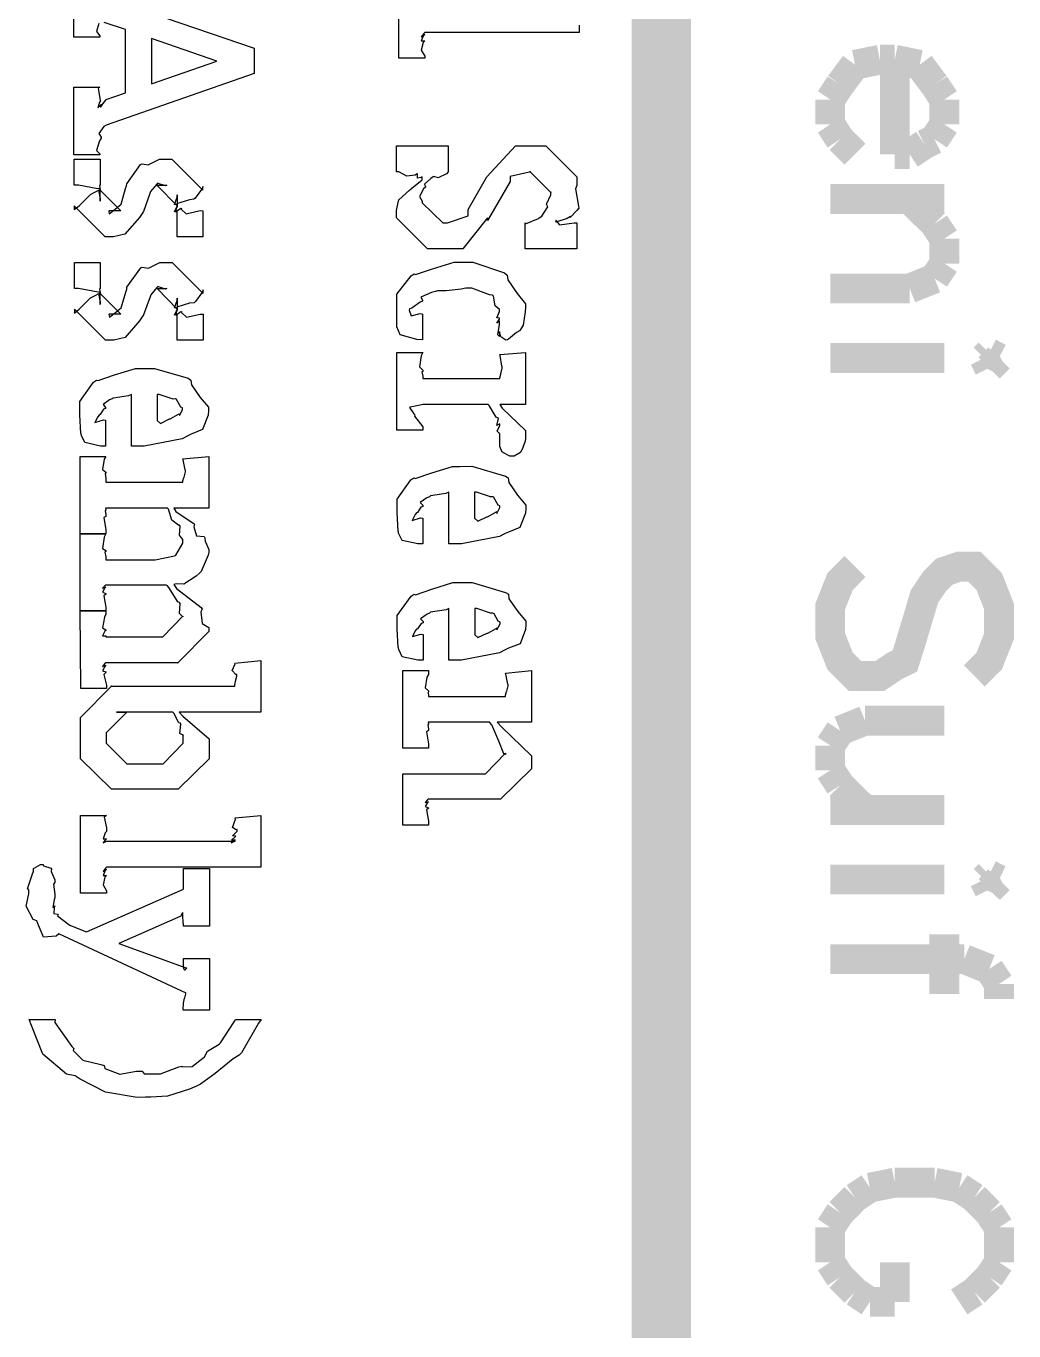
# Model space of a CAD drawing. Extents: x 0.1 to 11.6, y 0.3 to 16.2.
# Drawn here: x 1.1484 to 1.48, y 1.3203 to 1.758 of the extents above; entities that cross this region are included whole.
import ezdxf

# ---------------------------------------------------------------- set-up
doc = ezdxf.new("R2010")
doc.units = 0
doc.layers.get('0').update_dxf_attribs({"linetype": 'CONTINUOUS'})

msp = doc.modelspace()

# ---------------------------------------------------------------- linework, layer by layer
at = {"color": 0}
for points, const_width in [([(1.36165, 0.531685), (1.36165, 4.18001)], 0.02), ([(1.435, 1.74669), (1.42665, 1.74501)], 0.01), ([(1.44, 1.74669), (1.435, 1.74669)], 0.01), ([(1.44, 1.74669), (1.44, 1.715)], 0.01), ([(1.44835, 1.74501), (1.44, 1.74669)], 0.01), ([(1.42665, 1.74501), (1.42165, 1.73833)], 0.01), ([(1.45335, 1.73833), (1.44835, 1.74501)], 0.01), ([(1.42165, 1.73833), (1.41835, 1.73335)], 0.01), ([(1.45665, 1.73335), (1.45335, 1.73833)], 0.01), ([(1.41835, 1.73335), (1.41835, 1.72499)], 0.01), ([(1.45665, 1.72499), (1.45665, 1.73335)], 0.01), ([(1.41835, 1.72499), (1.42165, 1.72)], 0.01), ([(1.45335, 1.72), (1.45665, 1.72499)], 0.01), ([(1.42165, 1.72), (1.42665, 1.715)], 0.01), ([(1.44997, 1.71832), (1.45335, 1.72)], 0.01), ([(1.44499, 1.715), (1.44997, 1.71832)], 0.01), ([(1.44, 1.715), (1.44499, 1.715)], 0.01), ([(1.41835, 1.69997), (1.45665, 1.69997)], 0.01), ([(1.44499, 1.69997), (1.45335, 1.69168)], 0.01), ([(1.45335, 1.69168), (1.45665, 1.68668)], 0.01), ([(1.45665, 1.68668), (1.45665, 1.67833)], 0.01), ([(1.45665, 1.67833), (1.45335, 1.67333)], 0.01), ([(1.45335, 1.67333), (1.44499, 1.66997)], 0.01), ([(1.44499, 1.66997), (1.41835, 1.66997)], 0.01), ([(1.45665, 1.64665), (1.41835, 1.64665)], 0.01), ([(1.47168, 1.64833), (1.47, 1.64665)], 0.01), ([(1.47, 1.64665), (1.47168, 1.64333)], 0.01), ([(1.47499, 1.64665), (1.47168, 1.64833)], 0.01), ([(1.47168, 1.64333), (1.47499, 1.64665)], 0.01), ([(1.46669, 1.53999), (1.47168, 1.54497), (1.47499, 1.55333), (1.47499, 1.56332), (1.47168, 1.57167), (1.46669, 1.57667), (1.46164, 1.57667), (1.45665, 1.57497), (1.45335, 1.57167), (1.44997, 1.56668), (1.44499, 1.55003), (1.44336, 1.54497), (1.44, 1.54335), (1.435, 1.53999), (1.42665, 1.53999), (1.42165, 1.54497), (1.41835, 1.55333), (1.41835, 1.56332), (1.42165, 1.57167), (1.42665, 1.57667)], 0.01), ([(1.43001, 1.52501), (1.42165, 1.52165)], 0.01), ([(1.45665, 1.52501), (1.43001, 1.52501)], 0.01), ([(1.42165, 1.52165), (1.41835, 1.51665)], 0.01), ([(1.41835, 1.51665), (1.41835, 1.50836)], 0.01), ([(1.41835, 1.50836), (1.42165, 1.50331)], 0.01), ([(1.42165, 1.50331), (1.43001, 1.49501)], 0.01), ([(1.45665, 1.49501), (1.41835, 1.49501)], 0.01), ([(1.45665, 1.47168), (1.41835, 1.47168)], 0.01), ([(1.47168, 1.47331), (1.47, 1.47168)], 0.01), ([(1.47, 1.47168), (1.47168, 1.46832)], 0.01), ([(1.47499, 1.47168), (1.47168, 1.47331)], 0.01), ([(1.47168, 1.46832), (1.47499, 1.47168)], 0.01), ([(1.45665, 1.45335), (1.45665, 1.43332)], 0.01), ([(1.46332, 1.44499), (1.41835, 1.44499)], 0.01), ([(1.47168, 1.44168), (1.46332, 1.44499)], 0.01), ([(1.47499, 1.43668), (1.47168, 1.44168)], 0.01), ([(1.47499, 1.43164), (1.47499, 1.43668)], 0.01), ([(1.44, 1.37001), (1.43164, 1.36833)], 0.01), ([(1.45335, 1.37001), (1.44, 1.37001)], 0.01), ([(1.46164, 1.36833), (1.45335, 1.37001)], 0.01), ([(1.42665, 1.36502), (1.42165, 1.35997)], 0.01), ([(1.43164, 1.36833), (1.42665, 1.36502)], 0.01), ([(1.46669, 1.36502), (1.46164, 1.36833)], 0.01), ([(1.47168, 1.35997), (1.46669, 1.36502)], 0.01), ([(1.42165, 1.35997), (1.41835, 1.35498)], 0.01), ([(1.47499, 1.35498), (1.47168, 1.35997)], 0.01), ([(1.41835, 1.35498), (1.41835, 1.34332)], 0.01), ([(1.47499, 1.34332), (1.47499, 1.35498)], 0.01), ([(1.41835, 1.34332), (1.42165, 1.33832)], 0.01), ([(1.44, 1.33002), (1.44, 1.34332)], 0.01), ([(1.47168, 1.33832), (1.47499, 1.34332)], 0.01), ([(1.42165, 1.33832), (1.42665, 1.33333)], 0.01), ([(1.46669, 1.33333), (1.47168, 1.33832)], 0.01), ([(1.42665, 1.33333), (1.43164, 1.33002)], 0.01), ([(1.43164, 1.33002), (1.44, 1.33002)], 0.01), ([(1.46164, 1.33002), (1.46669, 1.33333)], 0.01)]:
    msp.add_lwpolyline(points, dxfattribs=dict(at, const_width=const_width))
for points in [[(1.17291, 1.75879), (1.17209, 1.75618), (1.17318, 1.75472), (1.17318, 1.75424), (1.1645, 1.75424), (1.1645, 1.77681)], [(1.33409, 1.75825), (1.33409, 1.75586), (1.33409, 1.75586), (1.28223, 1.75586), (1.2819, 1.75553), (1.28109, 1.75439), (1.28223, 1.75521), (1.28223, 1.75521), (1.28185, 1.75478), (1.28109, 1.75304), (1.28223, 1.75304), (1.28223, 1.75304), (1.28168, 1.75244), (1.28109, 1.74989), (1.28223, 1.74789), (1.28223, 1.74718), (1.27355, 1.74718), (1.27355, 1.77322)], [(1.17578, 1.76747), (1.22504, 1.75054), (1.22504, 1.74208), (1.17535, 1.72472), (1.17459, 1.72429), (1.17285, 1.722), (1.17367, 1.72071), (1.17361, 1.72037), (1.17307, 1.71946), (1.17209, 1.71625), (1.17318, 1.71511), (1.17318, 1.71474), (1.1645, 1.71474), (1.1645, 1.73753), (1.17318, 1.73753), (1.17263, 1.73699), (1.17334, 1.73318), (1.17339, 1.73296), (1.17307, 1.73242), (1.17253, 1.73053), (1.17367, 1.73167), (1.17404, 1.73167), (1.17383, 1.7315), (1.17334, 1.73079), (1.17518, 1.73313), (1.17535, 1.7334), (1.18186, 1.73557), (1.18186, 1.73557), (1.18186, 1.75683), (1.1747, 1.75922)]]:
    msp.add_lwpolyline(points, dxfattribs=at)
for points in [[(1.19054, 1.73861), (1.21246, 1.74621), (1.19054, 1.75381), (1.19054, 1.73861)], [(1.33328, 1.68326), (1.31592, 1.68326), (1.31592, 1.69194), (1.31608, 1.69168), (1.32037, 1.69347), (1.32069, 1.69368), (1.32069, 1.69368), (1.32156, 1.69417), (1.32335, 1.697), (1.32351, 1.69737), (1.32351, 1.69737), (1.32313, 1.69824), (1.3246, 1.70133), (1.3246, 1.70236), (1.3246, 1.70215), (1.31765, 1.7091), (1.31744, 1.7091), (1.31787, 1.7091), (1.31093, 1.70757), (1.31093, 1.70583), (1.3068, 1.69868), (1.30333, 1.69282), (1.30333, 1.69368), (1.29508, 1.68326), (1.28879, 1.68326), (1.28315, 1.68326), (1.27273, 1.69368), (1.27273, 1.69607), (1.27273, 1.69607), (1.27344, 1.69933), (1.2736, 1.69954), (1.2736, 1.69965), (1.27713, 1.70296), (1.27772, 1.70344), (1.27789, 1.70356), (1.28141, 1.70643), (1.28141, 1.70736), (1.28109, 1.70714), (1.27984, 1.70692), (1.27978, 1.70844), (1.27968, 1.70844), (1.27908, 1.70796), (1.2762, 1.70762), (1.2736, 1.7091), (1.27273, 1.7091), (1.27273, 1.71778), (1.29009, 1.71778), (1.29009, 1.7091), (1.2895, 1.70844), (1.28673, 1.70708), (1.28532, 1.70751), (1.2851, 1.70736), (1.28429, 1.70682), (1.28212, 1.70492), (1.28255, 1.7041), (1.2825, 1.70389), (1.28179, 1.70335), (1.28044, 1.70079), (1.28141, 1.69922), (1.28141, 1.69868), (1.28836, 1.69194), (1.28901, 1.69194), (1.28988, 1.69194), (1.29682, 1.69433), (1.29682, 1.6965), (1.30311, 1.70736), (1.31266, 1.71778), (1.31787, 1.71778), (1.32286, 1.71778), (1.33328, 1.70736), (1.33328, 1.70454), (1.33285, 1.70344), (1.33382, 1.6976), (1.33393, 1.69694), (1.33328, 1.69613), (1.33105, 1.69379), (1.33111, 1.69412), (1.33111, 1.69412), (1.33008, 1.69342), (1.32628, 1.69222), (1.32633, 1.69282), (1.32633, 1.69282), (1.32628, 1.69276), (1.32742, 1.69129), (1.33241, 1.692), (1.33328, 1.69194), (1.33328, 1.68326)], [(1.20779, 1.68728), (1.19911, 1.68728), (1.19911, 1.69596), (1.199, 1.69586), (1.19824, 1.69569), (1.19911, 1.69754), (1.19911, 1.69814), (1.199, 1.69803), (1.19824, 1.69808), (1.19911, 1.70057), (1.19911, 1.70139), (1.19911, 1.69769), (1.19238, 1.70464), (1.19564, 1.70464), (1.1952, 1.70437), (1.19282, 1.70518), (1.1926, 1.70529), (1.19233, 1.70492), (1.19021, 1.70247), (1.19, 1.70182), (1.18782, 1.69575), (1.18647, 1.69374), (1.18164, 1.68815), (1.17779, 1.68728), (1.17654, 1.68728), (1.17502, 1.68728), (1.16461, 1.69769), (1.16461, 1.6964), (1.16461, 1.6964), (1.16623, 1.69769), (1.17003, 1.7015), (1.17112, 1.70204), (1.17112, 1.70204), (1.17329, 1.70318), (1.17329, 1.70356), (1.17253, 1.70335), (1.16602, 1.70458), (1.16461, 1.70464), (1.16461, 1.71332), (1.17329, 1.71332), (1.17329, 1.70464), (1.17307, 1.70454), (1.17329, 1.70318), (1.17329, 1.70269), (1.17285, 1.70242), (1.17329, 1.70003), (1.17329, 1.69922), (1.17329, 1.7029), (1.18023, 1.69596), (1.17632, 1.69596), (1.17622, 1.69586), (1.17638, 1.69499), (1.17893, 1.69706), (1.17914, 1.69726), (1.17914, 1.69726), (1.18034, 1.69819), (1.18186, 1.70346), (1.18218, 1.70443), (1.18224, 1.70503), (1.18685, 1.71158), (1.18739, 1.71181), (1.18739, 1.71181), (1.18945, 1.71143), (1.19325, 1.71332), (1.19455, 1.71332), (1.19737, 1.71332), (1.20779, 1.7029), (1.20779, 1.70421), (1.20763, 1.70356), (1.20524, 1.70031), (1.20475, 1.69987), (1.20329, 1.69965), (1.19895, 1.69835), (1.19911, 1.69769), (1.19911, 1.69749), (1.19889, 1.6971), (1.19862, 1.69564), (1.20036, 1.69689), (1.20063, 1.69683), (1.20052, 1.69661), (1.2022, 1.69504), (1.20687, 1.69607), (1.20779, 1.69596), (1.20779, 1.68728)], [(1.20784, 1.65261), (1.19916, 1.65261), (1.19916, 1.66129), (1.19906, 1.66118), (1.1983, 1.66103), (1.19916, 1.66287), (1.19916, 1.66347), (1.19906, 1.66336), (1.1983, 1.66342), (1.19916, 1.6659), (1.19916, 1.66672), (1.19916, 1.66303), (1.19244, 1.66997), (1.19569, 1.66997), (1.19526, 1.66971), (1.19287, 1.67051), (1.19265, 1.67063), (1.19238, 1.67025), (1.19027, 1.66781), (1.19005, 1.66715), (1.18788, 1.66108), (1.18652, 1.65907), (1.18169, 1.65349), (1.17784, 1.65261), (1.17659, 1.65261), (1.17508, 1.65261), (1.16466, 1.66303), (1.16466, 1.66172), (1.16466, 1.66172), (1.16629, 1.66303), (1.17008, 1.66683), (1.17117, 1.66738), (1.17117, 1.66738), (1.17334, 1.66851), (1.17334, 1.66889), (1.17258, 1.66868), (1.16607, 1.66992), (1.16466, 1.66997), (1.16466, 1.67865), (1.17334, 1.67865), (1.17334, 1.66997), (1.17312, 1.66986), (1.17334, 1.66851), (1.17334, 1.66803), (1.17291, 1.66775), (1.17334, 1.66536), (1.17334, 1.66456), (1.17334, 1.66824), (1.18028, 1.66129), (1.17638, 1.66129), (1.17627, 1.66118), (1.17643, 1.66032), (1.17898, 1.66238), (1.1792, 1.6626), (1.1792, 1.6626), (1.18039, 1.66351), (1.18191, 1.66878), (1.18224, 1.66976), (1.18229, 1.67036), (1.1869, 1.67692), (1.18745, 1.67714), (1.18745, 1.67714), (1.18951, 1.67675), (1.19331, 1.67865), (1.19461, 1.67865), (1.19743, 1.67865), (1.20784, 1.66824), (1.20784, 1.66954), (1.20768, 1.66889), (1.20529, 1.66564), (1.20481, 1.66519), (1.20334, 1.66499), (1.199, 1.66368), (1.19916, 1.66303), (1.19916, 1.66282), (1.19895, 1.66243), (1.19868, 1.66097), (1.20041, 1.66222), (1.20068, 1.66217), (1.20057, 1.66194), (1.20226, 1.66037), (1.20692, 1.6614), (1.20784, 1.66129), (1.20784, 1.65261)], [(1.28152, 1.65272), (1.27962, 1.65283), (1.27398, 1.65446), (1.27284, 1.65713), (1.27284, 1.65771), (1.27284, 1.65972), (1.27284, 1.66428), (1.27284, 1.66575), (1.27284, 1.66803), (1.27772, 1.67421), (1.2787, 1.67486), (1.27919, 1.67469), (1.28483, 1.6766), (1.2921, 1.67876), (1.29454, 1.67876), (1.29839, 1.67876), (1.30897, 1.67518), (1.30995, 1.67443), (1.31017, 1.6729), (1.31331, 1.66829), (1.31603, 1.66476), (1.31603, 1.66357), (1.31592, 1.66211), (1.31532, 1.65771), (1.31434, 1.65625), (1.31407, 1.65576), (1.31304, 1.65517), (1.31033, 1.65294), (1.31, 1.65272), (1.30995, 1.65272), (1.30946, 1.65267), (1.30811, 1.65349), (1.308, 1.6536), (1.30789, 1.6536), (1.30735, 1.65506), (1.30735, 1.65554), (1.30729, 1.65554), (1.30735, 1.65424), (1.30735, 1.65381), (1.30675, 1.6544), (1.30735, 1.65787), (1.30735, 1.65901), (1.30713, 1.65886), (1.30648, 1.65831), (1.30735, 1.65967), (1.30735, 1.6601), (1.30724, 1.66004), (1.30648, 1.66015), (1.30735, 1.66228), (1.30735, 1.66292), (1.30729, 1.66292), (1.30588, 1.66417), (1.30534, 1.66743), (1.30496, 1.66769), (1.30398, 1.66786), (1.29801, 1.67008), (1.29606, 1.67008), (1.29443, 1.66971), (1.28939, 1.66922), (1.28657, 1.66922), (1.28586, 1.669), (1.28456, 1.66862), (1.28093, 1.66704), (1.28152, 1.66607), (1.28152, 1.66575), (1.28076, 1.66542), (1.27789, 1.66336), (1.27718, 1.66314), (1.27702, 1.66265), (1.27767, 1.66081), (1.28076, 1.66157), (1.28152, 1.6614), (1.28152, 1.65272)], [(1.31608, 1.63108), (1.3074, 1.63108), (1.30827, 1.62978), (1.31608, 1.62229), (1.31608, 1.61979), (1.31592, 1.61871), (1.31478, 1.61578), (1.31456, 1.61546), (1.31434, 1.6149), (1.31223, 1.61372), (1.31152, 1.61371), (1.31082, 1.61367), (1.3087, 1.61481), (1.30848, 1.61501), (1.30827, 1.61501), (1.3074, 1.61697), (1.3074, 1.61763), (1.3074, 1.61763), (1.3074, 1.62039), (1.3074, 1.62131), (1.30735, 1.62131), (1.30653, 1.62207), (1.3074, 1.62397), (1.3074, 1.62457), (1.30724, 1.6244), (1.30642, 1.62397), (1.30702, 1.62636), (1.30697, 1.62651), (1.30626, 1.62685), (1.30387, 1.63069), (1.30349, 1.63108), (1.28158, 1.63108), (1.28071, 1.63081), (1.27794, 1.63021), (1.27734, 1.6301), (1.27723, 1.62999), (1.27718, 1.62999), (1.27854, 1.62793), (1.27897, 1.62761), (1.27886, 1.62717), (1.28158, 1.62358), (1.28158, 1.6224), (1.27289, 1.6224), (1.27289, 1.64844), (1.28158, 1.64844), (1.28103, 1.6474), (1.28044, 1.64372), (1.28158, 1.64258), (1.28158, 1.64214), (1.2813, 1.64204), (1.28158, 1.64051), (1.28158, 1.63997), (1.28158, 1.63997), (1.28158, 1.63976), (1.28158, 1.63976), (1.3074, 1.63976), (1.3074, 1.63976), (1.3074, 1.63992), (1.3074, 1.63997), (1.3074, 1.63997), (1.30773, 1.64117), (1.30783, 1.64128), (1.30783, 1.64128), (1.30827, 1.64324), (1.30827, 1.64388), (1.30811, 1.64388), (1.30751, 1.64746), (1.3074, 1.64779), (1.31608, 1.64844), (1.31608, 1.63346), (1.31608, 1.63108)], [(1.18381, 1.63444), (1.18283, 1.634), (1.17768, 1.63319), (1.1773, 1.63292), (1.17649, 1.6326), (1.17426, 1.63103), (1.17513, 1.63004), (1.17513, 1.62967), (1.17448, 1.62944), (1.17329, 1.62765), (1.17296, 1.6275), (1.17253, 1.62696), (1.17155, 1.625), (1.17437, 1.62588), (1.17513, 1.62576), (1.17513, 1.61708), (1.17339, 1.61708), (1.16813, 1.61828), (1.16699, 1.62065), (1.16688, 1.62121), (1.16677, 1.62131), (1.16645, 1.6276), (1.16645, 1.62967), (1.16645, 1.63206), (1.17112, 1.63857), (1.17209, 1.63921), (1.17258, 1.63906), (1.17811, 1.64094), (1.18511, 1.64313), (1.1875, 1.64313), (1.19157, 1.64313), (1.2028, 1.63986), (1.20378, 1.63921), (1.20394, 1.63769), (1.20692, 1.6334), (1.20964, 1.63015), (1.20964, 1.62901), (1.20953, 1.62744), (1.20768, 1.62261), (1.20383, 1.6211), (1.20269, 1.62056), (1.20079, 1.61957), (1.18804, 1.61708), (1.18381, 1.61708), (1.18381, 1.63444)], [(1.19249, 1.63444), (1.19249, 1.62576), (1.19244, 1.62571), (1.19352, 1.62472), (1.19662, 1.62619), (1.19683, 1.62619), (1.19683, 1.62619), (1.19965, 1.62776), (1.19987, 1.62793), (1.19982, 1.62782), (1.19992, 1.62733), (1.20096, 1.62929), (1.20096, 1.62989), (1.20036, 1.63015), (1.19895, 1.63271), (1.19857, 1.63292), (1.19781, 1.63286), (1.19314, 1.63444), (1.19249, 1.63444)], [(1.19802, 1.59629), (1.19873, 1.59511), (1.20481, 1.59099), (1.20497, 1.59088), (1.2047, 1.59006), (1.20568, 1.58697), (1.20823, 1.58675), (1.20844, 1.58632), (1.2086, 1.58518), (1.20974, 1.58246), (1.20974, 1.58154), (1.20958, 1.58051), (1.20719, 1.57508), (1.20671, 1.5746), (1.20551, 1.57351), (1.20144, 1.57075), (1.19884, 1.57085), (1.19802, 1.57069), (1.19895, 1.56928), (1.20719, 1.56299), (1.20757, 1.56244), (1.20708, 1.56147), (1.20752, 1.55757), (1.20974, 1.55621), (1.20974, 1.55572), (1.20974, 1.55485), (1.19933, 1.54443), (1.19954, 1.54443), (1.19368, 1.54443), (1.17524, 1.54443), (1.17491, 1.54415), (1.1741, 1.54313), (1.17524, 1.54357), (1.17524, 1.54357), (1.17486, 1.54318), (1.1741, 1.54167), (1.17524, 1.54133), (1.17524, 1.54118), (1.17459, 1.54047), (1.17546, 1.53694), (1.17546, 1.53575), (1.16677, 1.53575), (1.16656, 1.56179), (1.17524, 1.56179), (1.17524, 1.56071), (1.17475, 1.55968), (1.1741, 1.55615), (1.17524, 1.5555), (1.17524, 1.55528), (1.17486, 1.55496), (1.1741, 1.55344), (1.17524, 1.55339), (1.17524, 1.55333), (1.17518, 1.55333), (1.17524, 1.55311), (1.17524, 1.55311), (1.19173, 1.55311), (1.19434, 1.55311), (1.20106, 1.56006), (1.20106, 1.55983), (1.20101, 1.55983), (1.19992, 1.56099), (1.20014, 1.56424), (1.19998, 1.56461), (1.19933, 1.56489), (1.19634, 1.56971), (1.19586, 1.57025), (1.19542, 1.57047), (1.19368, 1.57047), (1.17524, 1.57047), (1.17491, 1.57025), (1.1741, 1.56944), (1.17524, 1.56982), (1.17524, 1.56982), (1.17486, 1.5695), (1.1741, 1.56814), (1.17524, 1.56765), (1.17524, 1.56743), (1.17453, 1.56689), (1.17524, 1.5631), (1.17524, 1.56179), (1.16656, 1.56179), (1.16656, 1.58761), (1.17524, 1.58761), (1.1747, 1.58653), (1.1741, 1.58274), (1.17524, 1.58203), (1.17524, 1.58176), (1.17491, 1.58154), (1.17524, 1.57992), (1.17524, 1.57937), (1.17518, 1.57937), (1.17524, 1.57893), (1.17524, 1.57893), (1.19173, 1.57893), (1.19173, 1.57893), (1.1983, 1.58024), (1.19868, 1.58046), (1.19868, 1.58051), (1.20106, 1.58458), (1.20106, 1.58587), (1.20096, 1.58587), (1.19992, 1.58724), (1.20014, 1.59028), (1.19998, 1.59065), (1.19971, 1.5905), (1.19732, 1.59228), (1.19623, 1.59597), (1.19586, 1.59629), (1.17524, 1.59629), (1.17513, 1.59629), (1.17524, 1.59581), (1.17524, 1.59565), (1.17497, 1.59549), (1.17524, 1.59403), (1.17524, 1.59347), (1.17459, 1.5931), (1.17524, 1.58903), (1.17524, 1.58761), (1.16656, 1.58761), (1.16656, 1.61365), (1.17524, 1.61365), (1.1747, 1.61268), (1.1741, 1.60921), (1.17524, 1.60835), (1.17524, 1.60801), (1.17497, 1.60786), (1.17524, 1.60622), (1.17524, 1.60563), (1.17518, 1.60563), (1.17524, 1.60497), (1.17524, 1.60497), (1.20106, 1.60497), (1.20106, 1.60497), (1.20106, 1.60531), (1.20106, 1.60542), (1.20106, 1.60542), (1.20139, 1.60661), (1.2015, 1.60671), (1.2015, 1.60671), (1.20193, 1.6085), (1.20193, 1.6091), (1.20182, 1.6091), (1.20117, 1.61247), (1.20106, 1.61279), (1.20974, 1.61365), (1.20974, 1.59868), (1.20974, 1.59629), (1.19802, 1.59629)], [(1.29031, 1.60163), (1.28933, 1.60118), (1.28418, 1.60037), (1.2838, 1.6001), (1.28299, 1.59978), (1.28076, 1.59819), (1.28163, 1.59722), (1.28163, 1.59685), (1.28098, 1.59663), (1.27978, 1.59483), (1.27946, 1.59468), (1.27903, 1.59413), (1.27805, 1.59218), (1.28087, 1.59304), (1.28163, 1.59293), (1.28163, 1.58425), (1.27989, 1.58425), (1.27463, 1.58544), (1.27349, 1.58783), (1.27338, 1.58837), (1.27327, 1.58849), (1.27295, 1.59478), (1.27295, 1.59685), (1.27295, 1.59924), (1.27762, 1.60574), (1.27859, 1.60639), (1.27908, 1.60622), (1.28461, 1.60813), (1.29161, 1.61029), (1.294, 1.61029), (1.29807, 1.61031), (1.3093, 1.60704), (1.31027, 1.60639), (1.31044, 1.60488), (1.31342, 1.60058), (1.31613, 1.59733), (1.31613, 1.59619), (1.31603, 1.59463), (1.31418, 1.58979), (1.31033, 1.58826), (1.30919, 1.58772), (1.30729, 1.58675), (1.29454, 1.58425), (1.29031, 1.58426), (1.29031, 1.60163)], [(1.29899, 1.60161), (1.29899, 1.59293), (1.29894, 1.59289), (1.30002, 1.5919), (1.30311, 1.59338), (1.30333, 1.59338), (1.30333, 1.59338), (1.30615, 1.59494), (1.30637, 1.59511), (1.30632, 1.595), (1.30642, 1.59451), (1.30745, 1.59646), (1.30745, 1.59706), (1.30686, 1.59733), (1.30545, 1.59988), (1.30507, 1.6001), (1.30431, 1.60004), (1.29964, 1.60161), (1.29899, 1.60161)], [(1.29037, 1.56261), (1.28939, 1.56218), (1.28423, 1.56136), (1.28385, 1.56108), (1.28304, 1.56076), (1.28082, 1.55919), (1.28168, 1.55822), (1.28168, 1.55783), (1.28103, 1.55761), (1.27984, 1.55583), (1.27951, 1.55567), (1.27908, 1.55513), (1.2781, 1.55317), (1.28093, 1.55404), (1.28168, 1.55393), (1.28168, 1.54525), (1.27995, 1.54525), (1.27469, 1.54644), (1.27355, 1.54883), (1.27344, 1.54938), (1.27333, 1.54949), (1.273, 1.55578), (1.273, 1.55783), (1.273, 1.56022), (1.27767, 1.56674), (1.27865, 1.56739), (1.27913, 1.56722), (1.28467, 1.56912), (1.29167, 1.57129), (1.29405, 1.57129), (1.29812, 1.57129), (1.30935, 1.56803), (1.31033, 1.56739), (1.31049, 1.56586), (1.31348, 1.56158), (1.31619, 1.55832), (1.31619, 1.55718), (1.31608, 1.55561), (1.31424, 1.55078), (1.31038, 1.54926), (1.30924, 1.54872), (1.30735, 1.54775), (1.2946, 1.54525), (1.29037, 1.54525), (1.29037, 1.56261)], [(1.29905, 1.56261), (1.29905, 1.55393), (1.29899, 1.55387), (1.30008, 1.5529), (1.30317, 1.55436), (1.30339, 1.55436), (1.30339, 1.55436), (1.30621, 1.55593), (1.30642, 1.5561), (1.30637, 1.55599), (1.30648, 1.5555), (1.30751, 1.55746), (1.30751, 1.55806), (1.30691, 1.55832), (1.3055, 1.56088), (1.30512, 1.5611), (1.30436, 1.56104), (1.2997, 1.56261), (1.29905, 1.56261)], [(1.19987, 1.52783), (1.20106, 1.52653), (1.20985, 1.51888), (1.20985, 1.51633), (1.20985, 1.51221), (1.19944, 1.502), (1.18989, 1.50201), (1.17708, 1.50201), (1.16667, 1.51221), (1.16667, 1.52219), (1.16667, 1.5261), (1.17708, 1.53651), (1.17687, 1.53651), (1.21853, 1.53651), (1.21853, 1.53651), (1.21853, 1.53683), (1.21853, 1.53694), (1.21853, 1.53694), (1.2187, 1.53814), (1.21875, 1.53825), (1.21875, 1.53825), (1.21918, 1.53988), (1.21918, 1.54042), (1.2188, 1.54042), (1.21761, 1.54178), (1.21864, 1.544), (1.21853, 1.54432), (1.22721, 1.54519), (1.22721, 1.53022), (1.22721, 1.52783), (1.19987, 1.52783)], [(1.30653, 1.52447), (1.30811, 1.52279), (1.31803, 1.51318), (1.31803, 1.50993), (1.31803, 1.50885), (1.30762, 1.49864), (1.30198, 1.49864), (1.28353, 1.49864), (1.2832, 1.49843), (1.28239, 1.49756), (1.28353, 1.49778), (1.28353, 1.49778), (1.28315, 1.4975), (1.28239, 1.49615), (1.28353, 1.49576), (1.28353, 1.49561), (1.28282, 1.49507), (1.28353, 1.49126), (1.28353, 1.48996), (1.27485, 1.48996), (1.27485, 1.50711), (1.28353, 1.50711), (1.29937, 1.50711), (1.30263, 1.50711), (1.30935, 1.51406), (1.30935, 1.51361), (1.30876, 1.51383), (1.30713, 1.51807), (1.3048, 1.5236), (1.30393, 1.52447), (1.28353, 1.52447), (1.28342, 1.52447), (1.28353, 1.52399), (1.28353, 1.52382), (1.28326, 1.52365), (1.28353, 1.52219), (1.28353, 1.52165), (1.28288, 1.52126), (1.28353, 1.51719), (1.28353, 1.51579), (1.27485, 1.51579), (1.27485, 1.54183), (1.28353, 1.54183), (1.28353, 1.54053), (1.28299, 1.53956), (1.28239, 1.53597), (1.28353, 1.535), (1.28353, 1.53467), (1.28337, 1.53461), (1.28353, 1.53315), (1.28353, 1.53315), (1.30935, 1.53315), (1.30935, 1.53315), (1.30935, 1.53347), (1.30935, 1.53358), (1.30935, 1.53358), (1.30968, 1.53478), (1.30979, 1.53489), (1.30979, 1.53489), (1.31022, 1.53668), (1.31022, 1.53726), (1.31011, 1.53726), (1.30946, 1.54064), (1.30935, 1.54096), (1.31803, 1.54183), (1.31803, 1.52686), (1.31803, 1.52447), (1.30653, 1.52447)], [(1.1977, 1.52783), (1.17882, 1.52783), (1.18229, 1.52783), (1.17535, 1.52089), (1.17535, 1.51981), (1.17535, 1.51742), (1.18229, 1.51047), (1.1888, 1.51047), (1.19444, 1.51047), (1.20117, 1.51742), (1.20117, 1.52024), (1.20112, 1.52018), (1.20009, 1.52067), (1.20041, 1.52382), (1.2003, 1.52414), (1.19971, 1.52431), (1.19802, 1.5275), (1.1977, 1.52783)], [(1.22727, 1.47586), (1.1754, 1.47586), (1.17508, 1.47553), (1.17426, 1.47439), (1.1754, 1.47521), (1.1754, 1.47521), (1.17502, 1.47476), (1.17426, 1.47304), (1.1754, 1.47303), (1.1754, 1.47303), (1.17486, 1.47244), (1.17426, 1.46989), (1.1754, 1.46787), (1.1754, 1.46718), (1.16672, 1.46718), (1.16672, 1.49322), (1.1754, 1.49322), (1.1747, 1.49263), (1.1754, 1.48904), (1.1754, 1.48779), (1.17497, 1.48731), (1.17426, 1.4854), (1.1754, 1.4854), (1.1754, 1.4854), (1.17508, 1.48514), (1.17426, 1.484), (1.1754, 1.48454), (1.1754, 1.48454), (1.21859, 1.48454), (1.21826, 1.48443), (1.21728, 1.48406), (1.21859, 1.48475), (1.21859, 1.48497), (1.21832, 1.48486), (1.21734, 1.48486), (1.21875, 1.48617), (1.2188, 1.48628), (1.21859, 1.48622), (1.21777, 1.48637), (1.21924, 1.48796), (1.21924, 1.48844), (1.21897, 1.48833), (1.21767, 1.4891), (1.2187, 1.49197), (1.21859, 1.49235), (1.22727, 1.49322), (1.22727, 1.47824), (1.22727, 1.47586)], [(1.20996, 1.47542), (1.20996, 1.45611), (1.20128, 1.45611), (1.20128, 1.45697), (1.20112, 1.45703), (1.20106, 1.45969), (1.20106, 1.45979), (1.20106, 1.45979), (1.20106, 1.46067), (1.20106, 1.46067), (1.20079, 1.46044), (1.20047, 1.45958), (1.20041, 1.45936), (1.17958, 1.45025), (1.20237, 1.442), (1.20215, 1.44194), (1.20182, 1.44135), (1.20172, 1.44135), (1.20166, 1.44135), (1.2015, 1.44174), (1.2015, 1.44178), (1.20144, 1.44178), (1.20128, 1.44276), (1.20128, 1.44288), (1.20128, 1.44288), (1.20128, 1.44467), (1.20128, 1.44525), (1.20996, 1.44525), (1.20996, 1.42789), (1.20128, 1.42789), (1.20112, 1.42794), (1.20128, 1.43028), (1.20128, 1.43028), (1.20128, 1.43028), (1.20166, 1.43192), (1.20171, 1.43201), (1.20171, 1.43201), (1.20204, 1.43338), (1.20215, 1.43354), (1.1594, 1.4535), (1.15858, 1.45275), (1.15424, 1.45242), (1.1524, 1.45697), (1.15202, 1.45785), (1.15082, 1.45833), (1.14844, 1.46272), (1.14941, 1.4669), (1.14941, 1.46826), (1.14893, 1.46858), (1.15066, 1.47396), (1.15093, 1.47433), (1.15093, 1.47433), (1.15088, 1.47537), (1.15332, 1.47672), (1.15419, 1.47672), (1.1543, 1.47624), (1.15679, 1.47547), (1.15701, 1.47521), (1.15685, 1.47439), (1.15809, 1.47163), (1.15809, 1.47065), (1.15766, 1.47017), (1.15809, 1.46679), (1.15809, 1.46565), (1.15782, 1.4649), (1.15744, 1.46235), (1.15809, 1.46283), (1.15809, 1.46283), (1.15782, 1.46229), (1.15772, 1.46029), (1.15902, 1.46007), (1.15918, 1.45979), (1.15902, 1.45947), (1.16276, 1.45665), (1.1633, 1.45632), (1.16873, 1.45415), (1.20128, 1.46847), (1.20123, 1.46847), (1.20128, 1.46994), (1.20128, 1.47043), (1.20128, 1.47043), (1.20128, 1.47217), (1.20128, 1.47217), (1.20128, 1.47217), (1.20128, 1.47461), (1.20128, 1.47542), (1.20996, 1.47542)], [(1.2187, 1.42475), (1.22738, 1.42475), (1.22645, 1.42356), (1.2207, 1.41362), (1.22, 1.41282), (1.21799, 1.41157), (1.21191, 1.40663), (1.20703, 1.40306), (1.20568, 1.4024), (1.20334, 1.40136), (1.19586, 1.39899), (1.19032, 1.39871), (1.18853, 1.39871), (1.18571, 1.3986), (1.17508, 1.40033), (1.16661, 1.40468), (1.16488, 1.40588), (1.16206, 1.40636), (1.15408, 1.41308), (1.15023, 1.42279), (1.14947, 1.42475), (1.15815, 1.42475), (1.15809, 1.42378), (1.16379, 1.41564), (1.16444, 1.41499), (1.16423, 1.41433), (1.16748, 1.41114), (1.17356, 1.40967), (1.17464, 1.40935), (1.17491, 1.40831), (1.17996, 1.40636), (1.18555, 1.40739), (1.18745, 1.40739), (1.1881, 1.40653), (1.19358, 1.40657), (1.19971, 1.40886), (1.20068, 1.40913), (1.20074, 1.40886), (1.20416, 1.40896), (1.20779, 1.41183), (1.20828, 1.41217), (1.20828, 1.41217), (1.20931, 1.41411), (1.21327, 1.41644), (1.2137, 1.41694), (1.2137, 1.41694), (1.21826, 1.42399), (1.2187, 1.42475)]]:
    msp.add_lwpolyline(points, close=True, dxfattribs=at)

doc.saveas('drawing.dxf')
